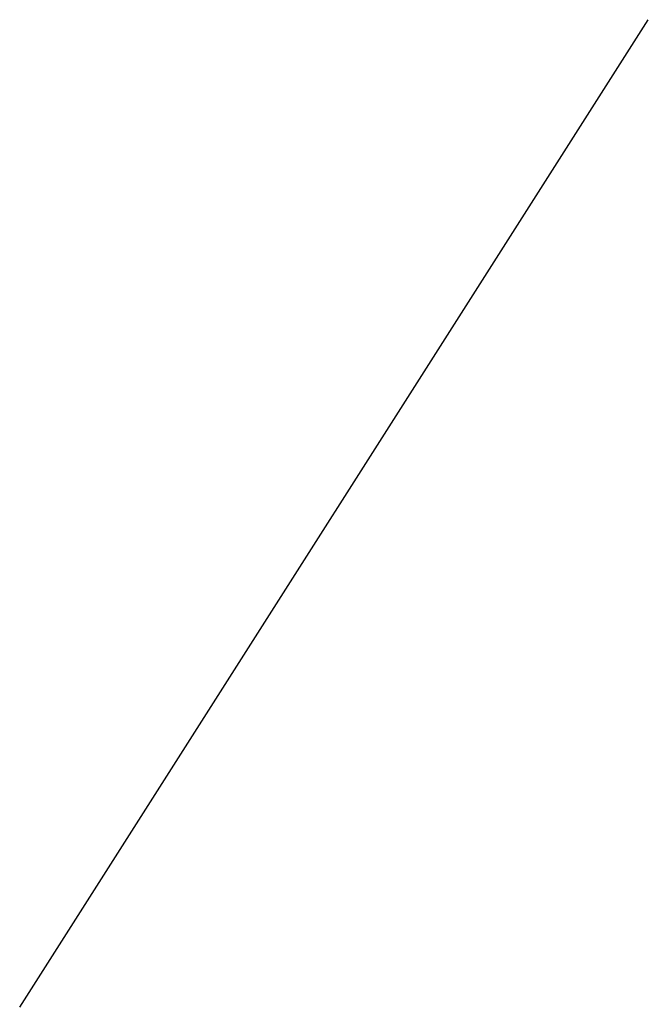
# Model space of a CAD drawing. Extents: x 0 to 7, y 0 to 11.
import ezdxf

# ---------------------------------------------------------------- set-up
doc = ezdxf.new("R2010")
doc.units = 0

msp = doc.modelspace()

# ---------------------------------------------------------------- linework, layer by layer
at = {"layer": 'A Layer Name', "color": 4}
msp.add_line((0, 0), (7, 11), dxfattribs=at)

doc.saveas('drawing.dxf')
